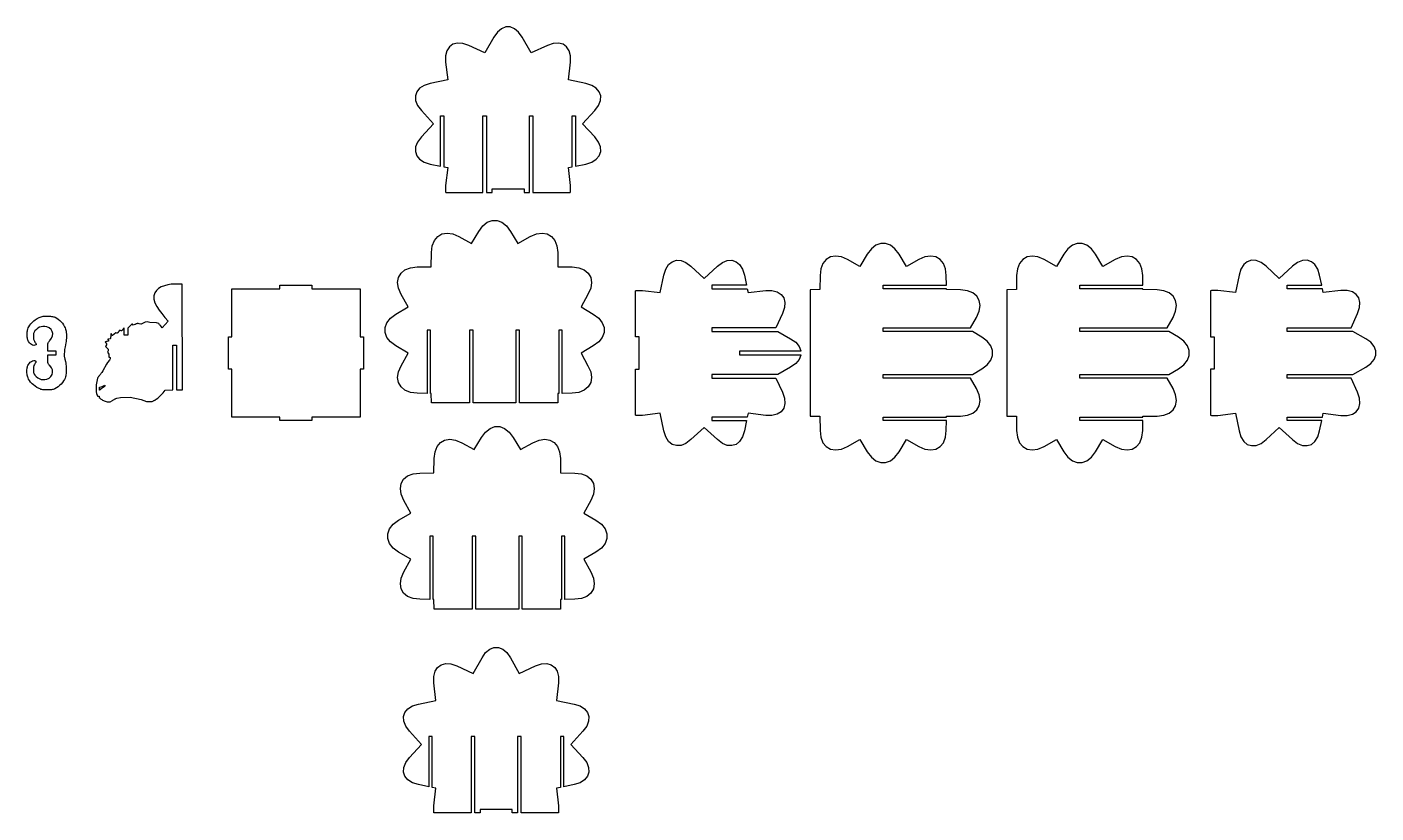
# Model space of a CAD drawing. Header units: millimetres. Extents: x 1 to 1150, y -388 to 280.
import ezdxf

# ---------------------------------------------------------------- set-up
doc = ezdxf.new("R2010")
doc.units = ezdxf.units.MM
doc.layers.get('0').update_dxf_attribs({"color": 183, "true_color": 0x8c58e1})

msp = doc.modelspace()

# ---------------------------------------------------------------- linework, layer by layer
at = {"color": 146, "true_color": 0x086e87}
for points in [[(353.3, 204.6), (356.3, 204.6), (356.3, 161.3), (359.5, 160.6), (357.7, 145.5), (357.7, 140.2), (357.9, 139.5), (389.5, 139.5), (389.5, 204.6), (392.5, 204.6), (392.5, 139.5), (397.2, 139.5), (397.2, 142.5), (424.5, 142.5), (424.5, 139.5), (429, 139.5), (429, 204.6), (432, 204.6), (432, 139.5), (463.8, 139.5), (464, 140.2), (463.9, 145.5), (462.2, 160.6), (465.4, 161.3), (465.4, 204.6), (468.4, 204.6), (468.4, 161.9), (477.1, 163.7), (482.2, 165.3), (486, 167.7), (488.5, 170.7), (489.7, 174.3), (489.5, 178.2), (487.8, 182.4), (484.6, 186.7), (474.3, 197.9), (484.6, 209.2), (487.8, 213.5), (489.5, 217.6), (489.7, 221.6), (488.5, 225.2), (486, 228.2), (482.2, 230.6), (477.1, 232.2), (462.2, 235.3), (463.9, 250.4), (464, 255.7), (462.9, 260.1), (460.7, 263.4), (457.7, 265.6), (453.9, 266.6), (449.4, 266.3), (444.3, 264.6), (430.4, 258.3), (422.9, 271.6), (419.8, 275.9), (416.4, 278.8), (412.7, 280.3), (408.9, 280.3), (405.3, 278.8), (401.8, 275.9), (398.7, 271.6), (391.2, 258.3), (377.4, 264.6), (372.3, 266.3), (367.8, 266.6), (364, 265.6), (360.9, 263.4), (358.8, 260.1), (357.7, 255.7), (357.7, 250.4), (359.5, 235.3), (344.5, 232.2), (339.5, 230.6), (335.6, 228.2), (333.1, 225.2), (332, 221.6), (332.2, 217.6), (333.9, 213.5), (337.1, 209.2), (347.3, 197.9), (337.1, 186.7), (333.9, 182.4), (332.2, 178.2), (332, 174.3), (333.1, 170.7), (335.6, 167.7), (339.5, 165.3), (344.5, 163.7), (353.3, 161.9)], [(344.9, 22.4), (341.9, 22.4), (341.9, -31.4), (333.4, -31.3), (327.7, -30.6), (323.1, -28.8), (319.8, -26), (317.7, -22.3), (316.9, -18), (317.7, -13.1), (319.9, -7.9), (325.8, 2.7), (315.4, 8.9), (310.8, 12.4), (307.8, 16.2), (306.2, 20.3), (306.2, 24.5), (307.8, 28.6), (310.8, 32.5), (315.4, 36), (325.8, 42.2), (319.9, 52.7), (317.7, 58), (316.9, 62.9), (317.7, 67.2), (319.8, 70.9), (323.1, 73.6), (327.7, 75.5), (333.4, 76.2), (345.5, 76.3), (345.7, 88.4), (346.4, 94.1), (348.2, 98.7), (351, 102.1), (354.6, 104.2), (359, 104.9), (363.8, 104.2), (369.1, 101.9), (379.7, 96), (385.9, 106.4), (389.4, 111), (393.2, 114.1), (397.3, 115.6), (401.5, 115.6), (405.6, 114.1), (409.5, 111), (412.9, 106.4), (419.1, 96), (429.7, 101.9), (435, 104.2), (439.9, 104.9), (444.2, 104.2), (447.8, 102.1), (450.6, 98.7), (452.4, 94.1), (453.1, 88.4), (453.3, 76.3), (465.4, 76.2), (471.1, 75.5), (475.7, 73.6), (479.1, 70.9), (481.2, 67.2), (481.9, 62.9), (481.2, 58), (478.9, 52.7), (473, 42.2), (483.4, 36), (488, 32.5), (491.1, 28.6), (492.6, 24.5), (492.6, 20.3), (491.1, 16.2), (488, 12.4), (483.4, 8.9), (473, 2.7), (478.9, -7.9), (481.2, -13.1), (481.9, -18), (481.2, -22.3), (479.1, -26), (475.7, -28.8), (471.1, -30.6), (465.4, -31.3), (457, -31.4), (457, 22.4), (454, 22.4), (454, -31.4), (453.3, -31.4), (453.2, -39.6), (420.6, -39.6), (420.6, 22.4), (417.6, 22.4), (417.6, -39.6), (381.1, -39.6), (381.1, 22.4), (378.1, 22.4), (378.1, -39.6), (345.7, -39.6), (345.5, -31.4), (344.9, -31.4)], [(809.7, 33.2), (811.9, 38.5), (812.6, 43.4), (811.9, 47.7), (809.8, 51.3), (806.4, 54.1), (801.8, 55.9), (796.1, 56.6), (784, 56.8), (784, 57.5), (730.1, 57.5), (730.1, 60.5), (784, 60.5), (783.9, 68.9), (783.2, 74.6), (781.4, 79.2), (778.6, 82.6), (774.9, 84.7), (770.6, 85.4), (765.7, 84.7), (760.4, 82.4), (749.9, 76.5), (743.7, 86.9), (740.2, 91.5), (736.3, 94.6), (732.2, 96.1), (728.1, 96.1), (723.9, 94.6), (720.1, 91.5), (716.6, 86.9), (710.4, 76.5), (699.9, 82.4), (694.6, 84.7), (689.7, 85.4), (685.4, 84.7), (681.7, 82.6), (678.9, 79.2), (677.1, 74.6), (676.4, 68.9), (676.3, 56.8), (668.1, 56.7), (668.1, -50.8), (676.3, -50.9), (676.4, -63.1), (677.1, -68.8), (678.9, -73.4), (681.7, -76.7), (685.4, -78.8), (689.7, -79.6), (694.6, -78.8), (699.9, -76.6), (710.4, -70.7), (716.6, -81.1), (720.1, -85.7), (723.9, -88.7), (728.1, -90.3), (732.2, -90.3), (736.3, -88.7), (740.2, -85.7), (743.7, -81.1), (749.9, -70.7), (760.4, -76.6), (765.7, -78.8), (770.6, -79.6), (774.9, -78.8), (778.6, -76.7), (781.4, -73.4), (783.2, -68.8), (783.9, -63.1), (784, -54.6), (730.1, -54.6), (730.1, -51.6), (784, -51.6), (784, -50.9), (796.1, -50.8), (801.8, -50.1), (806.4, -48.3), (809.8, -45.5), (811.9, -41.9), (812.6, -37.5), (811.9, -32.7), (809.7, -27.4), (804.6, -18.4), (730.1, -18.4), (730.1, -15.4), (806.1, -15.4), (814.2, -10.6), (818.7, -7.1), (821.8, -3.3), (823.3, 0.8), (823.3, 5), (821.8, 9.1), (818.7, 13), (814.2, 16.4), (806.1, 21.2), (730.1, 21.2), (730.1, 24.2), (804.6, 24.2)], [(979.1, -41.9), (979.9, -37.5), (979.1, -32.7), (976.9, -27.4), (971.9, -18.4), (897.4, -18.4), (897.4, -15.4), (973.3, -15.4), (981.4, -10.6), (986, -7.1), (989.1, -3.3), (990.6, 0.8), (990.6, 5), (989.1, 9.1), (986, 13), (981.4, 16.4), (973.4, 21.2), (897.4, 21.2), (897.4, 24.2), (971.9, 24.2), (976.9, 33.2), (979.1, 38.5), (979.9, 43.4), (979.1, 47.7), (977.1, 51.3), (973.7, 54.1), (969.1, 55.9), (963.4, 56.6), (951.3, 56.8), (951.3, 57.5), (897.4, 57.5), (897.4, 60.5), (951.2, 60.5), (951.1, 68.9), (950.4, 74.6), (948.6, 79.2), (945.8, 82.6), (942.2, 84.7), (937.8, 85.4), (933, 84.7), (927.7, 82.4), (917.1, 76.5), (910.9, 86.9), (907.5, 91.5), (903.6, 94.6), (899.5, 96.1), (895.3, 96.1), (891.2, 94.6), (887.3, 91.5), (883.9, 86.9), (877.7, 76.5), (867.1, 82.4), (861.8, 84.7), (856.9, 85.4), (852.6, 84.7), (849, 82.6), (846.2, 79.2), (844.4, 74.6), (843.7, 68.9), (843.5, 56.8), (835.3, 56.7), (835.3, -50.8), (843.5, -50.9), (843.7, -63.1), (844.4, -68.8), (846.2, -73.4), (849, -76.7), (852.6, -78.8), (856.9, -79.6), (861.8, -78.8), (867.1, -76.6), (877.7, -70.7), (883.9, -81.1), (887.3, -85.7), (891.2, -88.7), (895.3, -90.3), (899.5, -90.3), (903.6, -88.7), (907.5, -85.7), (910.9, -81.1), (917.1, -70.7), (927.7, -76.6), (933, -78.8), (937.8, -79.6), (942.2, -78.8), (945.8, -76.7), (948.6, -73.4), (950.4, -68.8), (951.1, -63.1), (951.2, -54.6), (897.4, -54.6), (897.4, -51.6), (951.3, -51.6), (951.3, -50.9), (963.4, -50.8), (969.1, -50.1), (973.7, -48.3), (977.1, -45.5)], [(660.1, 1.4), (660.1, 1.1), (658.6, -2.6), (655.7, -6.1), (651.4, -9.2), (640.4, -15.4), (584.4, -15.4), (584.4, -18.4), (638.9, -18.4), (644.5, -30.5), (646.2, -35.6), (646.5, -40.1), (645.5, -43.9), (643.3, -47), (639.9, -49.1), (635.5, -50.2), (630.2, -50.2), (615.1, -48.4), (614.4, -51.6), (584.4, -51.6), (584.4, -54.6), (613.8, -54.6), (612, -63.4), (610.4, -68.4), (608, -72.3), (605, -74.8), (601.4, -75.9), (597.5, -75.7), (593.3, -74), (589, -70.8), (577.8, -60.6), (566.5, -70.8), (562.3, -74), (558.1, -75.7), (554.1, -75.9), (550.5, -74.8), (547.5, -72.3), (545.1, -68.4), (543.5, -63.4), (540.4, -48.4), (525.3, -50.2), (520, -50.2), (519.4, -50), (519.4, -10.7), (522.4, -10.7), (522.4, 16.6), (519.4, 16.6), (519.4, 55.9), (520, 56.1), (525.3, 56), (540.4, 54.3), (543.5, 69.2), (545.1, 74.3), (547.5, 78.1), (550.5, 80.6), (554.1, 81.8), (558.1, 81.6), (562.3, 79.9), (566.5, 76.7), (577.8, 66.4), (589, 76.7), (593.3, 79.9), (597.5, 81.6), (601.4, 81.8), (605, 80.6), (608, 78.1), (610.4, 74.3), (612, 69.2), (613.8, 60.5), (584.4, 60.5), (584.4, 57.5), (614.4, 57.5), (615.1, 54.3), (630.2, 56), (635.5, 56.1), (639.9, 55), (643.3, 52.8), (645.5, 49.8), (646.5, 46), (646.2, 41.5), (644.5, 36.4), (638.9, 24.2), (584.4, 24.2), (584.4, 21.2), (640.5, 21.2), (651.4, 15.1), (655.7, 12), (658.6, 8.5), (660.1, 4.8), (660.1, 4.4), (608, 4.4), (608, 1.4)], [(1119.8, -50.2), (1125.1, -50.2), (1129.5, -49.1), (1132.8, -47), (1135, -43.9), (1136, -40.1), (1135.7, -35.6), (1134, -30.5), (1128.5, -18.4), (1074, -18.4), (1074, -15.4), (1130, -15.4), (1141, -9.2), (1145.3, -6.1), (1148.2, -2.6), (1149.6, 1.1), (1149.6, 4.8), (1148.2, 8.5), (1145.3, 12), (1141, 15.1), (1130, 21.2), (1074, 21.2), (1074, 24.2), (1128.5, 24.2), (1134, 36.4), (1135.7, 41.5), (1136, 46), (1135, 49.8), (1132.8, 52.8), (1129.5, 55), (1125.1, 56.1), (1119.8, 56), (1104.7, 54.3), (1104, 57.5), (1074, 57.5), (1074, 60.5), (1103.4, 60.5), (1101.6, 69.2), (1100, 74.3), (1097.6, 78.1), (1094.6, 80.6), (1091, 81.8), (1087, 81.6), (1082.8, 79.9), (1078.6, 76.7), (1067.3, 66.4), (1056.1, 76.7), (1051.8, 79.9), (1047.6, 81.6), (1043.7, 81.8), (1040.1, 80.6), (1037.1, 78.1), (1034.7, 74.3), (1033.1, 69.2), (1030, 54.3), (1014.9, 56), (1009.6, 56.1), (1008.9, 55.9), (1008.9, 16.6), (1011.9, 16.6), (1011.9, -10.7), (1008.9, -10.7), (1008.9, -50), (1009.6, -50.2), (1014.9, -50.2), (1030, -48.4), (1033.1, -63.4), (1034.7, -68.4), (1037.1, -72.3), (1040.1, -74.8), (1043.7, -75.9), (1047.6, -75.7), (1051.8, -74), (1056.1, -70.8), (1067.3, -60.6), (1078.6, -70.8), (1082.8, -74), (1087, -75.7), (1091, -75.9), (1094.6, -74.8), (1097.6, -72.3), (1100, -68.4), (1101.6, -63.4), (1103.4, -54.6), (1074, -54.6), (1074, -51.6), (1104, -51.6), (1104.7, -48.4)], [(94.2, 27.6), (93.9, 27.4), (93.6, 27.3), (93.2, 27.1), (91.9, 26.5), (91.3, 27.4), (90.6, 27.4), (87.1, 24.1), (87.1, 18.2), (84.1, 18.2), (84.1, 24.4), (84, 24.2), (83.8, 24), (83.6, 23.8), (83.4, 23.6), (83.3, 23.3), (83.1, 23.1), (82.9, 22.9), (82.7, 22.6), (82.6, 22.4), (82.4, 22.3), (82.2, 22.1), (82.1, 22), (82, 21.9), (81.6, 21.7), (80.5, 22.3), (80, 21.9), (79.9, 21.8), (79.8, 21.6), (79.6, 21.5), (79.5, 21.3), (79.3, 21.1), (79.2, 20.9), (79.1, 20.7), (78.9, 20.5), (78.8, 20.3), (78.7, 20.2), (78.5, 20), (78.4, 19.9), (78.3, 19.9), (78.2, 19.8), (77.9, 19.7), (77.1, 20.1), (74.3, 17.7), (74.2, 17.7), (74.2, 17.7), (74.2, 17.7), (74.1, 17.8), (74, 17.9), (73.9, 18.1), (73.8, 18.2), (73.7, 18.4), (73.6, 18.5), (73.5, 18.7), (73.4, 18.8), (73.3, 18.9), (73.2, 19), (73.2, 19.1), (73.1, 19.1), (72.9, 19.1), (72.8, 17.7), (72.7, 17.4), (72.7, 17.1), (72.7, 16.7), (72.6, 16.4), (72.6, 16.2), (72.6, 15.9), (72.5, 15.8), (72.4, 15.2), (72.2, 15.1), (71.1, 14.8), (70.2, 14.6), (70.2, 14.3), (70.3, 14.3), (70.3, 14.2), (70.3, 14.1), (70.4, 14), (70.4, 13.9), (70.5, 13.9), (70.5, 13.8), (70.6, 13.7), (70.7, 13.7), (70.7, 13.6), (70.8, 13.5), (70.8, 13.4), (70.8, 13.4), (70.9, 13.3), (70.9, 13), (69.7, 12.8), (69.5, 12.7), (69.2, 12.6), (69, 12.6), (68.7, 12.5), (68.5, 12.4), (68.4, 12.3), (68.3, 12.3), (67.9, 12), (69.2, 10.9), (69.2, 9.9), (68.2, 8.5), (70.6, 6.2), (70.6, 4.8), (69.9, 3.6), (71.1, 2), (71.1, 1.4), (71, 0.1), (71, -0.5), (71.4, -0.6), (71.5, -0.6), (71.6, -0.6), (71.7, -0.6), (71.8, -0.7), (71.9, -0.7), (71.9, -0.8), (72, -0.8), (72.3, -1), (72.3, -2.1), (71.6, -3.1), (70, -5.3), (69, -6.7), (65.9, -12.3), (65.1, -13.6), (64.8, -13.9), (64.6, -14.3), (64.3, -14.7), (64, -15.1), (63.7, -15.4), (63.4, -15.8), (63.1, -16.1), (62.9, -16.4), (62.6, -16.7), (62.4, -17), (62.2, -17.3), (62, -17.5), (61.9, -17.7), (61.8, -17.9), (61.5, -18.5), (60.2, -24.2), (60.2, -30.1), (60.6, -31.5), (60.7, -31.9), (60.8, -32.2), (60.9, -32.5), (61, -32.8), (61.1, -33.1), (61.2, -33.3), (61.2, -33.4), (61.6, -33.9), (62.9, -33.7), (62.9, -35), (63.6, -35.6), (64.1, -36), (64.6, -36.4), (65.2, -36.7), (65.8, -37.1), (66.5, -37.4), (67.2, -37.7), (68, -38.1), (69.7, -38.7), (72.3, -38.6), (74.2, -37.4), (74.6, -37.2), (75.1, -36.9), (75.5, -36.6), (76, -36.4), (76.4, -36.2), (76.7, -36), (77, -35.9), (78, -35.4), (81.1, -34.9), (89.2, -34.6), (98.7, -36.7), (103.2, -38.2), (107.9, -38.2), (109, -37.7), (109.3, -37.6), (109.7, -37.4), (110, -37.3), (110.4, -37.1), (110.8, -36.9), (111.1, -36.6), (111.4, -36.4), (112.7, -35.6), (117.3, -31.1), (119, -28.7), (125.4, -28.5), (125.6, -28.5), (125.6, 9.6), (128.6, 9.6), (128.6, -28.5), (133.7, -28.5), (133.6, 61.5), (124.2, 61.6), (121.2, 60.9), (118.4, 60.1), (115.7, 59.1), (113.4, 57.8), (111.5, 56.2), (110.1, 54.2), (109.4, 51.6), (109.5, 48.7), (110.3, 45.7), (111.8, 42.6), (113.8, 39.5), (116.2, 36.4), (118.8, 33.2), (121.5, 30.1), (116.4, 24.3), (115.8, 25.2), (115.6, 25.4), (115.4, 25.6), (115.2, 25.9), (115, 26.2), (114.8, 26.5), (114.6, 26.7), (114.3, 27), (113.5, 27.9), (111.7, 28.7), (106, 28.9), (103.7, 29.5), (101.9, 29.2), (98.7, 27.4), (98.2, 27.5), (96.8, 27.8), (95.9, 28), (95.2, 27.9), (95.1, 27.9), (94.8, 27.8), (94.5, 27.7)], [(284.9, -51.6), (243.9, -51.6), (243.9, -54.6), (216.7, -54.6), (216.7, -51.6), (175.8, -51.6), (175.8, -10.7), (172.8, -10.7), (172.8, 16.6), (175.8, 16.6), (175.8, 57.5), (216.7, 57.5), (216.7, 60.5), (243.9, 60.5), (243.9, 57.5), (284.9, 57.5), (284.9, 16.6), (287.9, 16.6), (287.9, -10.7), (284.9, -10.7)], [(33.7, -2.3), (34.1, -4.2), (34.4, -5.6), (34.6, -6.9), (34.7, -8.1), (34.7, -9.6), (34.7, -11.4), (34.7, -13.2), (34.7, -14.5), (34.6, -15.6), (34.4, -16.5), (34.1, -17.4), (33.8, -18.4), (33.2, -19.5), (32.4, -20.9), (31.5, -22.3), (30.4, -23.6), (29.2, -24.8), (27.9, -25.8), (26.6, -26.7), (25.2, -27.5), (24.5, -27.8), (23.8, -28), (23, -28.2), (22.2, -28.3), (21.2, -28.4), (20, -28.4), (18.7, -28.4), (17.2, -28.4), (16, -28.4), (15, -28.3), (14.1, -28.2), (13.3, -28), (12.5, -27.7), (11.7, -27.3), (9.9, -26.4), (8.4, -25.4), (6.9, -24.3), (5.7, -23.2), (4.5, -21.9), (3.6, -20.6), (2.8, -19.3), (2.3, -18.3), (2, -17.5), (1.7, -16.7), (1.6, -15.9), (1.5, -15), (1.4, -13.9), (1.4, -12.7), (1.4, -11.4), (1.5, -10.4), (1.5, -9.6), (1.7, -8.9), (1.9, -8.2), (2.2, -7.6), (2.6, -6.9), (3.4, -5.8), (4.2, -4.9), (5.2, -4.2), (6.1, -3.8), (7.1, -3.5), (8, -3.6), (8.8, -3.9), (9, -4.1), (9, -4.3), (9, -4.5), (9, -4.8), (8.8, -5.2), (8.5, -5.7), (8.1, -6.3), (7.7, -7), (7.3, -7.6), (7.1, -8.2), (6.9, -8.8), (6.8, -9.5), (6.8, -10.3), (6.8, -11.2), (6.8, -12.2), (6.8, -12.9), (6.9, -13.6), (7.1, -14.2), (7.3, -14.7), (7.7, -15.2), (8.1, -15.8), (9.2, -17.1), (10.5, -18.2), (11.9, -18.9), (13.4, -19.5), (14.9, -19.7), (16.5, -19.7), (18.2, -19.4), (20.2, -18.5), (21.8, -17.1), (22.8, -15.5), (23.2, -13.6), (23, -11.5), (22.2, -9.6), (20.8, -7.7), (20.4, -7.3), (20, -6.9), (19.7, -6.5), (19.5, -6.1), (19.3, -5.8), (19.2, -5.5), (19.1, -5.2), (19.2, 1.4), (26.1, 1.4), (26.1, 4.4), (19.2, 4.4), (19.2, 11.1), (19.3, 11.3), (19.4, 11.6), (19.6, 12), (19.9, 12.4), (20.2, 12.8), (20.5, 13.2), (20.9, 13.6), (22.3, 15.4), (23.1, 17.4), (23.3, 19.4), (22.9, 21.3), (21.9, 23), (20.4, 24.3), (18.3, 25.2), (16.6, 25.5), (15, 25.6), (13.5, 25.3), (12, 24.8), (10.6, 24), (9.4, 23), (8.2, 21.7), (7.8, 21.1), (7.4, 20.6), (7.2, 20), (7, 19.4), (6.9, 18.8), (6.9, 18), (6.9, 17.1), (6.9, 16.1), (6.9, 15.4), (7, 14.7), (7.2, 14.1), (7.5, 13.5), (7.8, 12.9), (8.2, 12.2), (8.6, 11.6), (8.9, 11.1), (9.1, 10.7), (9.2, 10.4), (9.2, 10.1), (9.1, 9.9), (8.9, 9.8), (8.1, 9.5), (7.2, 9.4), (6.2, 9.6), (5.3, 10.1), (4.3, 10.8), (3.5, 11.7), (2.7, 12.8), (2.3, 13.4), (2, 14.1), (1.8, 14.7), (1.7, 15.4), (1.6, 16.3), (1.5, 17.3), (1.5, 18.5), (1.5, 19.8), (1.6, 20.8), (1.7, 21.7), (1.8, 22.5), (2.1, 23.3), (2.5, 24.2), (2.9, 25.1), (3.7, 26.5), (4.7, 27.8), (5.8, 29), (7.1, 30.2), (8.5, 31.2), (10.1, 32.2), (11.8, 33.1), (12.7, 33.5), (13.5, 33.8), (14.2, 34), (15.1, 34.2), (16.1, 34.3), (17.3, 34.3), (18.8, 34.3), (20.1, 34.3), (21.3, 34.2), (22.3, 34.1), (23.1, 34), (23.9, 33.8), (24.6, 33.6), (25.3, 33.3), (26.7, 32.6), (28, 31.7), (29.3, 30.6), (30.5, 29.5), (31.6, 28.2), (32.5, 26.8), (33.3, 25.3), (33.9, 24.2), (34.3, 23.3), (34.5, 22.4), (34.7, 21.5), (34.8, 20.4), (34.9, 19), (34.9, 17.3), (34.9, 15.4), (34.8, 14), (34.7, 12.7), (34.5, 11.5), (34.2, 10), (33.8, 8.2), (33.2, 5.8), (33, 0.1)], [(63, -27.2), (63, -27), (63, -26.8), (63, -26.6), (63, -26.1), (65.5, -25.6), (67.7, -24.5), (68, -24.9), (67.2, -25.9), (65.8, -26.7), (65.5, -26.9), (65.2, -27.1), (64.9, -27.3), (64.6, -27.5), (64.3, -27.7), (64.1, -27.9), (64, -28.1), (63.9, -28.2), (63.7, -28.3), (63.6, -28.4), (63.5, -28.5), (63.4, -28.5), (63.4, -28.6), (63.3, -28.6), (63.2, -28.6), (63, -27.9), (63, -27.7), (63, -27.5), (63, -27.3)], [(347.9, -215), (347.8, -206.8), (347.2, -206.8), (347.2, -152.9), (344.2, -152.9), (344.2, -206.7), (335.7, -206.6), (330, -205.9), (325.4, -204.1), (322, -201.3), (319.9, -197.7), (319.2, -193.4), (319.9, -188.5), (322.2, -183.2), (328.1, -172.6), (317.7, -166.4), (313.1, -163), (310, -159.1), (308.5, -155), (308.5, -150.8), (310, -146.7), (313.1, -142.8), (317.7, -139.4), (328.1, -133.2), (322.2, -122.6), (319.9, -117.3), (319.2, -112.4), (319.9, -108.1), (322, -104.5), (325.4, -101.7), (330, -99.9), (335.7, -99.2), (347.8, -99), (348, -86.9), (348.7, -81.2), (350.5, -76.6), (353.3, -73.2), (356.9, -71.1), (361.2, -70.4), (366.1, -71.1), (371.4, -73.4), (382, -79.3), (388.2, -68.9), (391.6, -64.3), (395.5, -61.2), (399.6, -59.7), (403.8, -59.7), (407.9, -61.2), (411.8, -64.3), (415.2, -68.9), (421.4, -79.3), (432, -73.4), (437.3, -71.1), (442.2, -70.4), (446.5, -71.1), (450.1, -73.2), (452.9, -76.6), (454.7, -81.2), (455.4, -86.9), (455.6, -99), (467.7, -99.2), (473.4, -99.9), (478, -101.7), (481.4, -104.5), (483.5, -108.1), (484.2, -112.4), (483.5, -117.3), (481.2, -122.6), (475.3, -133.2), (485.7, -139.4), (490.3, -142.8), (493.4, -146.7), (494.9, -150.8), (494.9, -155), (493.4, -159.1), (490.3, -163), (485.7, -166.4), (475.3, -172.6), (481.2, -183.2), (483.5, -188.5), (484.2, -193.4), (483.5, -197.7), (481.4, -201.3), (478, -204.1), (473.4, -205.9), (467.7, -206.6), (459.3, -206.7), (459.3, -152.9), (456.3, -152.9), (456.3, -206.8), (455.6, -206.8), (455.5, -215), (422.9, -215), (422.9, -152.9), (419.9, -152.9), (419.9, -215), (383.4, -215), (383.4, -152.9), (380.4, -152.9), (380.4, -215)], [(346.3, -323.4), (343.3, -323.4), (343.3, -366.1), (334.5, -364.3), (329.4, -362.7), (325.6, -360.3), (323.1, -357.2), (321.9, -353.7), (322.2, -349.7), (323.9, -345.5), (327, -341.2), (337.3, -330), (327, -318.8), (323.9, -314.5), (322.2, -310.3), (321.9, -306.4), (323.1, -302.8), (325.6, -299.7), (329.4, -297.3), (334.5, -295.7), (349.4, -292.7), (347.7, -277.6), (347.7, -272.2), (348.8, -267.8), (350.9, -264.5), (353.9, -262.3), (357.8, -261.3), (362.3, -261.6), (367.3, -263.3), (381.2, -269.6), (388.7, -256.4), (391.8, -252), (395.3, -249.1), (398.9, -247.7), (402.7, -247.7), (406.4, -249.1), (409.8, -252), (412.9, -256.4), (420.4, -269.6), (434.3, -263.3), (439.3, -261.6), (443.8, -261.3), (447.7, -262.3), (450.7, -264.5), (452.8, -267.8), (453.9, -272.2), (453.9, -277.6), (452.2, -292.7), (467.1, -295.7), (472.2, -297.3), (476, -299.7), (478.5, -302.8), (479.7, -306.4), (479.4, -310.3), (477.8, -314.5), (474.6, -318.8), (464.3, -330), (474.6, -341.2), (477.8, -345.5), (479.4, -349.7), (479.7, -353.7), (478.5, -357.2), (476, -360.3), (472.2, -362.7), (467.1, -364.3), (458.4, -366.1), (458.4, -323.4), (455.4, -323.4), (455.4, -366.7), (452.2, -367.3), (453.9, -382.4), (453.9, -387.8), (453.8, -388.4), (422, -388.4), (422, -323.4), (419, -323.4), (419, -388.4), (414.4, -388.4), (414.4, -385.4), (387.2, -385.4), (387.2, -388.4), (382.5, -388.4), (382.5, -323.4), (379.5, -323.4), (379.5, -388.4), (347.8, -388.4), (347.7, -387.8), (347.7, -382.4), (349.4, -367.3), (346.3, -366.7)]]:
    msp.add_lwpolyline(points, close=True, dxfattribs=at)

doc.saveas('drawing.dxf')
